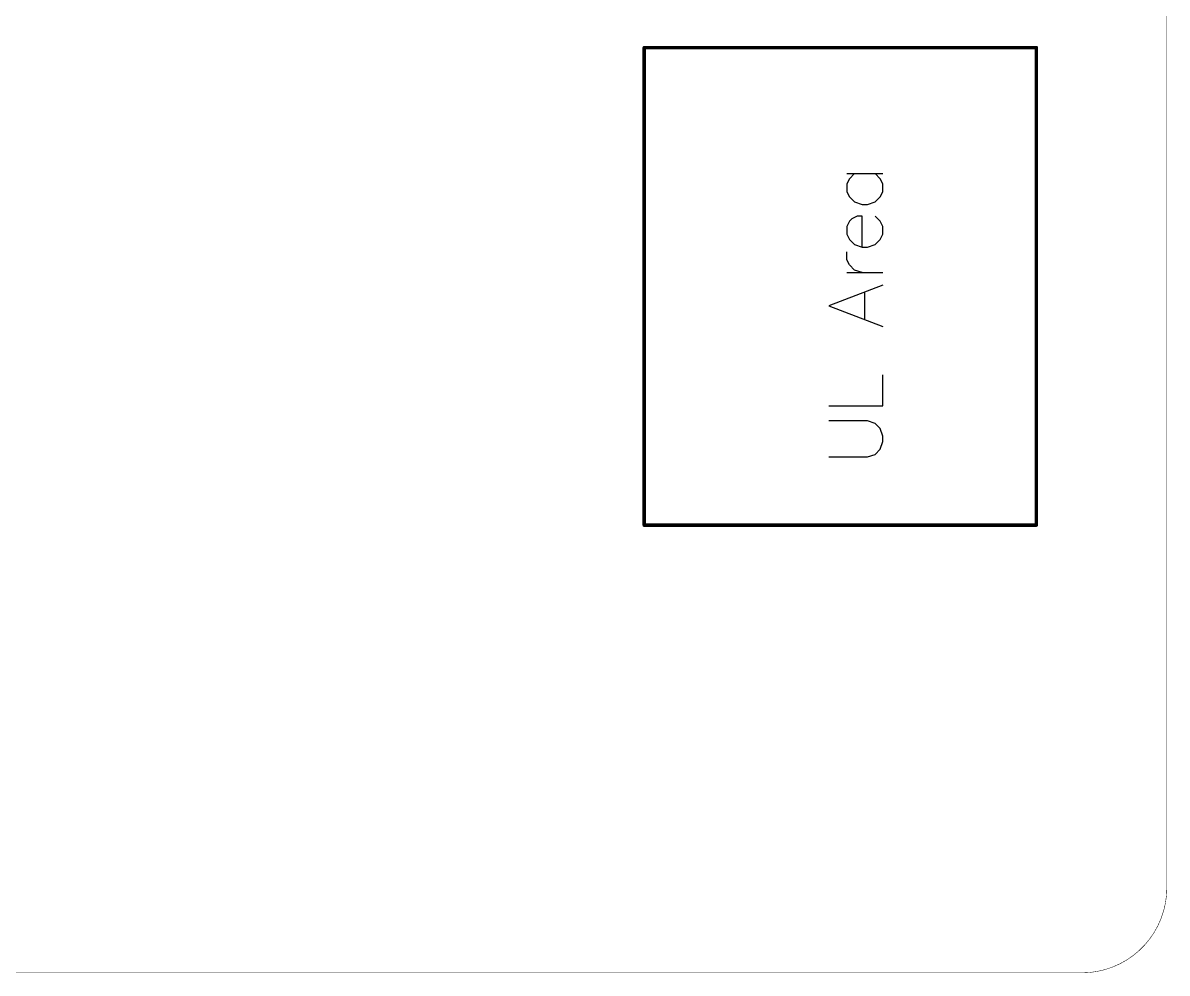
# Model space of a CAD drawing. Header units: millimetres. Extents: x 0 to 273, y 0 to 149.
# Drawn here: x 238.96 to 272.51, y -0.01 to 27.85 of the extents above; entities that cross this region are included whole.
import ezdxf

# ---------------------------------------------------------------- set-up
doc = ezdxf.new("R2010")
doc.units = ezdxf.units.MM
for name, color, linetype in [('Mechanical11', 56, 'Continuous'), ('Mechanical2', 216, 'Continuous'), ('Mechanical3', 76, 'Continuous')]:
    doc.layers.add(name, color=color, linetype=linetype)

msp = doc.modelspace()

# ---------------------------------------------------------------- linework, layer by layer
at = {"layer": 'Mechanical11'}
for p, q in [((263.117, 23.431), (264.175, 23.431)), ((263.192, 23.28), (263.117, 23.129)), ((263.344, 23.431), (263.192, 23.28)), ((264.099, 23.28), (263.948, 23.431)), ((264.175, 23.129), (264.099, 23.28)), ((263.117, 23.129), (263.117, 22.902)), ((263.117, 22.902), (263.192, 22.751)), ((264.099, 22.751), (264.175, 22.902)), ((264.175, 22.902), (264.175, 23.129)), ((263.192, 22.751), (263.344, 22.6)), ((263.344, 22.6), (263.57, 22.524)), ((263.57, 22.524), (263.722, 22.524)), ((263.722, 22.524), (263.948, 22.6)), ((263.948, 22.6), (264.099, 22.751)), ((263.419, 22.184), (263.268, 22.109)), ((263.57, 22.184), (263.419, 22.184)), ((263.57, 21.277), (263.57, 22.184)), ((264.099, 22.033), (263.948, 22.184)), ((263.192, 22.033), (263.117, 21.882)), ((263.117, 21.882), (263.117, 21.655)), ((263.268, 22.109), (263.192, 22.033)), ((264.175, 21.882), (264.099, 22.033)), ((264.175, 21.655), (264.175, 21.882)), ((263.117, 21.655), (263.192, 21.504)), ((263.192, 21.504), (263.344, 21.353)), ((263.948, 21.353), (264.099, 21.504)), ((264.099, 21.504), (264.175, 21.655)), ((263.344, 21.353), (263.57, 21.277)), ((263.57, 21.277), (263.722, 21.277)), ((263.722, 21.277), (263.948, 21.353)), ((263.117, 20.907), (263.117, 21.134)), ((263.192, 20.756), (263.117, 20.907)), ((263.117, 20.529), (264.175, 20.529)), ((263.344, 20.604), (263.192, 20.756)), ((263.57, 20.529), (263.344, 20.604)), ((264.175, 20.159), (262.588, 19.554)), ((263.646, 19.176), (263.646, 19.932)), ((262.588, 19.554), (264.175, 18.949)), ((264.175, 16.621), (264.175, 17.528)), ((262.588, 16.621), (264.175, 16.621)), ((263.722, 16.183), (262.588, 16.183)), ((263.948, 16.108), (263.722, 16.183)), ((264.099, 15.956), (263.948, 16.108)), ((264.175, 15.73), (264.099, 15.956)), ((264.099, 15.352), (264.175, 15.578)), ((264.175, 15.578), (264.175, 15.73)), ((262.588, 15.125), (263.722, 15.125)), ((263.722, 15.125), (263.948, 15.201)), ((263.948, 15.201), (264.099, 15.352))]:
    msp.add_line(p, q, dxfattribs=at)
at = {"layer": 'Mechanical11', "const_width": 0.1}
for points in [[(257.175, 13.125), (257.175, 27.125)], [(257.175, 27.125), (268.675, 27.125)], [(268.675, 13.125), (268.675, 27.125)], [(257.175, 13.125), (268.675, 13.125)]]:
    msp.add_lwpolyline(points, dxfattribs=at)
at = {"layer": 'Mechanical11', "const_width": 0.05}
for points in [[(257.15, 27.125, 1), (257.2, 27.125, 1)], [(257.15, 27.125, 1), (257.2, 27.125, 1)], [(268.65, 27.125, 1), (268.7, 27.125, 1)], [(268.65, 27.125, 1), (268.7, 27.125, 1)], [(257.15, 13.125, 1), (257.2, 13.125, 1)], [(257.15, 13.125, 1), (257.2, 13.125, 1)], [(268.65, 13.125, 1), (268.7, 13.125, 1)], [(268.65, 13.125, 1), (268.7, 13.125, 1)]]:
    msp.add_lwpolyline(points, format="xyb", close=True, dxfattribs=at)
at = {"layer": 'Mechanical2', "const_width": 0.0127}
for points in [[(272.502, 136.101), (272.502, 2.499)], [(227.502, -0.001), (269.976, -0.001)]]:
    msp.add_lwpolyline(points, dxfattribs=at)
msp.add_lwpolyline([(272.502, 2.499, -0.414214), (270.002, -0.001)], format="xyb", dxfattribs=at)
at = {"layer": 'Mechanical2'}
for points, const_width in [([(272.499, 2.499, 1), (272.505, 2.499, 1)], 0.00635), ([(272.505, 2.499, 1), (272.499, 2.499, 1)], 0.00635), ([(272.499, 2.499, 1), (272.505, 2.499, 1)], 0.00635), ([(272.505, 2.499, 1), (272.499, 2.499, 1)], 0.00635), ([(272.497, 2.499, 1), (272.5, 2.499, 1)], 0.00317), ([(272.497, 2.499, 1), (272.5, 2.499, 1)], 0.00317), ([(272.504, 2.499, 1), (272.507, 2.499, 1)], 0.00317), ([(272.504, 2.499, 1), (272.507, 2.499, 1)], 0.00317), ([(269.973, -0.001, 1), (269.979, -0.001, 1)], 0.00635), ([(269.979, -0.001, 1), (269.973, -0.001, 1)], 0.00635), ([(269.979, -0.001, 1), (269.973, -0.001, 1)], 0.00635), ([(269.972, -0.001, 1), (269.975, -0.001, 1)], 0.00317), ([(269.972, -0.001, 1), (269.975, -0.001, 1)], 0.00317), ([(269.978, -0.001, 1), (269.981, -0.001, 1)], 0.00317), ([(269.978, -0.001, 1), (269.981, -0.001, 1)], 0.00317), ([(269.999, -0.001, 1), (270.005, -0.001, 1)], 0.00635)]:
    msp.add_lwpolyline(points, format="xyb", close=True, dxfattribs=dict(at, const_width=const_width))
at = {"layer": 'Mechanical3', "const_width": 0.0127}
for points in [[(272.5, 2.5), (272.501, 136.004)], [(227.5, 0), (270, 0)]]:
    msp.add_lwpolyline(points, dxfattribs=at)
msp.add_lwpolyline([(272.5, 2.5, -0.414214), (270, 0)], format="xyb", dxfattribs=at)
at = {"layer": 'Mechanical3'}
for points, const_width in [([(272.497, 2.5, 1), (272.503, 2.5, 1)], 0.00635), ([(272.497, 2.5, 1), (272.503, 2.5, 1)], 0.00635), ([(272.503, 2.5, 1), (272.497, 2.5, 1)], 0.00635), ([(272.503, 2.5, 1), (272.497, 2.5, 1)], 0.00635), ([(272.495, 2.5, 1), (272.499, 2.5, 1)], 0.00317), ([(272.495, 2.5, 1), (272.499, 2.5, 1)], 0.00317), ([(272.502, 2.5, 1), (272.505, 2.5, 1)], 0.00317), ([(272.502, 2.5, 1), (272.505, 2.5, 1)], 0.00317), ([(269.997, 0, 1), (270.003, 0, 1)], 0.00635), ([(269.997, 0, 1), (270.003, 0, 1)], 0.00635)]:
    msp.add_lwpolyline(points, format="xyb", close=True, dxfattribs=dict(at, const_width=const_width))

doc.saveas('drawing.dxf')
